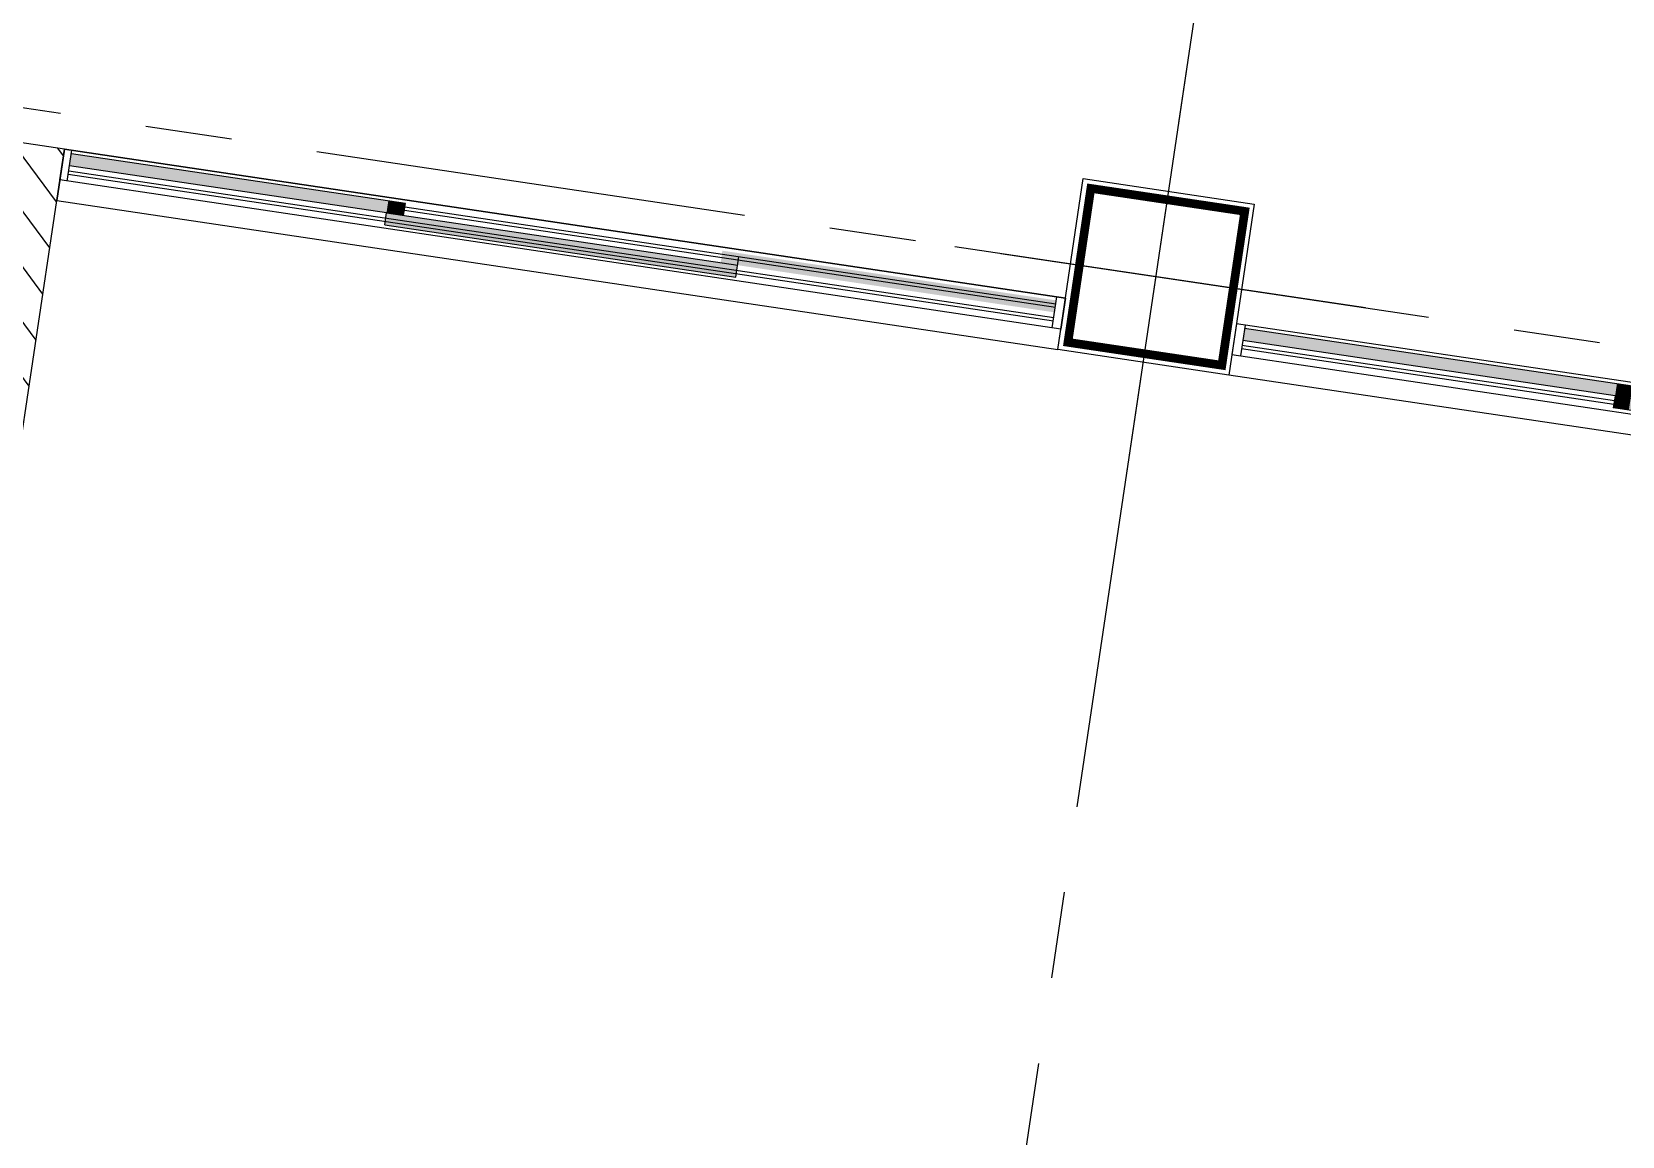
# Model space of a CAD drawing. Header units: millimetres. Extents: x 338 to 506, y 179 to 335.
# Drawn here: x 410.576 to 415.175, y 264.934 to 268.128 of the extents above; entities that cross this region are included whole.
import ezdxf

# ---------------------------------------------------------------- set-up
doc = ezdxf.new("R2010")
doc.units = ezdxf.units.MM
doc.linetypes.add('CENTER', pattern=[2, 1.25, -0.25, 0.25, -0.25])
doc.linetypes.add('DASHED2', pattern=[0.375, 0.25, -0.125])
for name, color, linetype in [('COLUMNAS', 252, 'Continuous'), ('CUBIERTA', 254, 'Continuous'), ('EJES-COLUMNAS', 3, 'CENTER'), ('EJES_DE_COLUMNA', 255, 'DASHED2'), ('MUROS', 32, 'Continuous'), ('REJAS', 151, 'Continuous'), ('VENTANAS', 144, 'Continuous')]:
    doc.layers.add(name, color=color, linetype=linetype)

# ---------------------------------------------------------------- blocks, each defined once
blk = doc.blocks.new('*U127')
at = {"layer": 'REJAS', "color": 18, "linetype": 'Continuous', "extrusion": (0, 0, -1)}
for points in [[(-2929.0277, 1964.7903), (-2929.0627, 1963.7016), (-2929.0277, 1963.7016)], [(-2929.0277, 1964.7903), (-2929.0627, 1964.7903), (-2929.0627, 1963.7016)], [(-2928.9927, 1963.7016), (-2929.0277, 1963.6561), (-2928.9927, 1963.6561)], [(-2928.9927, 1963.7016), (-2929.0277, 1963.7016), (-2929.0277, 1963.6561)], [(-2929.0277, 1963.7016), (-2929.0627, 1963.6561), (-2929.0277, 1963.6561)], [(-2929.0277, 1963.7016), (-2929.0627, 1963.7016), (-2929.0627, 1963.6561)], [(-2928.9927, 1963.6561), (-2929.0277, 1962.5628), (-2928.9927, 1962.5628)], [(-2928.9927, 1963.6561), (-2929.0277, 1963.6561), (-2929.0277, 1962.5628)]]:
    blk.add_solid(points, dxfattribs=at)
blk = doc.blocks.new('*U132')
at = {"layer": 'REJAS', "color": 18, "linetype": 'Continuous', "extrusion": (0, 0, -1)}
for points in [[(-2928.9927, 1967.2937), (-2929.0277, 1966.2669), (-2928.9927, 1966.2669)], [(-2928.9927, 1967.2937), (-2929.0277, 1967.2937), (-2929.0277, 1966.2669)]]:
    blk.add_solid(points, dxfattribs=at)
blk = doc.blocks.new('*U133')
at = {"layer": 'REJAS', "color": 18, "linetype": 'Continuous', "extrusion": (0, 0, -1)}
for points in [[(-2929.0277, 1968.2203), (-2929.0627, 1967.2937), (-2929.0277, 1967.2937)], [(-2929.0277, 1968.2203), (-2929.0627, 1968.2203), (-2929.0627, 1967.2937)], [(-2929.0277, 1967.2937), (-2929.0627, 1967.2437), (-2929.0277, 1967.2437)], [(-2929.0277, 1967.2937), (-2929.0627, 1967.2937), (-2929.0627, 1967.2437)]]:
    blk.add_solid(points, dxfattribs=at)
blk = doc.blocks.new('*U134')
at = {"layer": 'REJAS', "color": 18, "linetype": 'Continuous', "extrusion": (0, 0, -1)}
for points in [[(-2929.0277, 1966.3169), (-2929.0627, 1965.3403), (-2929.0277, 1965.3403)], [(-2929.0277, 1966.3169), (-2929.0627, 1966.3169), (-2929.0627, 1965.3403)]]:
    blk.add_solid(points, dxfattribs=at)
blk = doc.blocks.new('*X145')
at = {"color": 0}
for p, q in [((2928.0727, 1970.225), (2928.2431, 1970.3953)), ((2928.0727, 1970.3597), (2928.1084, 1970.3953)), ((2928.2278, 1970.2453), (2928.3778, 1970.3953)), ((2928.3625, 1970.2453), (2928.5125, 1970.3953)), ((2928.4972, 1970.2453), (2928.6472, 1970.3953)), ((2928.6319, 1970.2453), (2928.7819, 1970.3953)), ((2928.7666, 1970.2453), (2928.9166, 1970.3953)), ((2928.9013, 1970.2453), (2928.9227, 1970.2667)), ((2928.1269, 1970.1445), (2928.2227, 1970.2403)), ((2928.0727, 1970.0903), (2928.1269, 1970.1445)), ((2928.0727, 1969.9556), (2928.2228, 1970.1057)), ((2928.0727, 1969.8209), (2928.2229, 1969.9711)), ((2928.9227, 1969.8626), (2928.9554, 1969.8953)), ((2928.9227, 1969.7279), (2929.0727, 1969.8779)), ((2928.0727, 1969.6861), (2928.223, 1969.8365)), ((2928.9227, 1969.5932), (2929.0727, 1969.7432)), ((2928.0727, 1969.5514), (2928.2231, 1969.7019)), ((2928.9227, 1969.4585), (2929.0727, 1969.6085)), ((2928.0727, 1969.4167), (2928.2232, 1969.5673)), ((2928.9227, 1969.3238), (2929.0727, 1969.4738)), ((2928.0727, 1969.282), (2928.2233, 1969.4327)), ((2928.9227, 1969.1891), (2929.0727, 1969.3391)), ((2928.0727, 1969.1473), (2928.2234, 1969.2981)), ((2928.9227, 1969.0544), (2929.0727, 1969.2044)), ((2928.0727, 1969.0126), (2928.2235, 1969.1635)), ((2928.9227, 1968.9197), (2929.0727, 1969.0697)), ((2928.0727, 1968.8779), (2928.2236, 1969.0289)), ((2928.9227, 1968.785), (2929.0727, 1968.935)), ((2928.0727, 1968.7432), (2928.2238, 1968.8943)), ((2928.9227, 1968.6503), (2929.0727, 1968.8003)), ((2928.0727, 1968.6085), (2928.2239, 1968.7597)), ((2928.9227, 1968.5156), (2929.0727, 1968.6656)), ((2928.0727, 1968.4738), (2928.224, 1968.6251)), ((2928.7839, 1968.242), (2929.0727, 1968.5309)), ((2928.0727, 1968.3391), (2928.2241, 1968.4905)), ((2928.1103, 1968.242), (2928.2603, 1968.392)), ((2928.245, 1968.242), (2928.395, 1968.392)), ((2928.3797, 1968.242), (2928.5297, 1968.392)), ((2928.5145, 1968.242), (2928.6645, 1968.392)), ((2928.6492, 1968.242), (2928.7992, 1968.392)), ((2928.9186, 1968.242), (2929.0727, 1968.3962)), ((2929.0533, 1968.242), (2929.0727, 1968.2615))]:
    blk.add_line(p, q, dxfattribs=at)
blk = doc.blocks.new('LATERAL_IZQUIERDA')
at = {"layer": 'MUROS'}
for points in [[(2928.9227, 1970.3953), (2928.0727, 1970.3953), (2928.0727, 1968.392), (2928.0727, 1968.392), (2928.0727, 1968.242), (2928.9227, 1968.242), (2928.9227, 1968.242), (2929.0727, 1968.242), (2929.0727, 1969.8953), (2928.9227, 1969.8953), (2928.9227, 1968.392), (2928.8227, 1968.392), (2928.2241, 1968.392), (2928.2227, 1970.2453), (2928.9227, 1970.2453)], [(2928.9227, 1965.3153), (2929.0727, 1965.3153), (2929.0727, 1968.242), (2928.9227, 1968.242), (2928.9227, 1965.3153)]]:
    blk.add_lwpolyline(points, dxfattribs=at)
at = {"layer": 'REJAS', "color": 18}
for p, q in [((2928.9827, 1965.3153), (2928.9827, 1968.242)), ((2928.9827, 1968.242), (2929.0727, 1968.242)), ((2928.9827, 1968.2203), (2929.0727, 1968.2203)), ((2929.0027, 1968.2203), (2929.0027, 1965.3403)), ((2929.0127, 1968.2203), (2929.0127, 1965.3403)), ((2929.0277, 1967.2937), (2929.0277, 1968.2203)), ((2929.0627, 1967.2437), (2929.0627, 1968.2203)), ((2929.0727, 1968.242), (2929.0727, 1965.3153)), ((2928.9927, 1967.2937), (2929.0277, 1967.2937)), ((2928.9927, 1967.2937), (2928.9927, 1966.2669)), ((2929.0277, 1967.2937), (2929.0277, 1966.2669)), ((2929.0277, 1967.2437), (2929.0627, 1967.2437)), ((2929.0427, 1967.2437), (2929.0427, 1965.3403)), ((2929.0527, 1967.2437), (2929.0527, 1965.3403)), ((2928.9927, 1966.2669), (2929.0527, 1966.2669)), ((2928.9827, 1965.3403), (2929.0727, 1965.3403)), ((2929.0727, 1965.3153), (2928.9827, 1965.3153)), ((2929.0727, 1964.8153), (2928.9827, 1964.8153)), ((2928.9827, 1964.8153), (2928.9827, 1960.2353)), ((2929.0727, 1964.7903), (2928.9827, 1964.7903)), ((2929.0027, 1963.7016), (2929.0027, 1964.7903)), ((2929.0127, 1963.7016), (2929.0127, 1964.7903)), ((2929.0277, 1963.7016), (2929.0277, 1964.7903)), ((2929.0627, 1963.6561), (2929.0627, 1964.7903)), ((2929.0727, 1960.2353), (2929.0727, 1964.8153)), ((2929.0277, 1963.7016), (2928.9927, 1963.7016)), ((2928.9927, 1962.5628), (2928.9927, 1963.7016)), ((2929.0277, 1962.5628), (2929.0277, 1963.7016))]:
    blk.add_line(p, q, dxfattribs=at)
at = {"layer": 'REJAS', "color": 30}
blk.add_line((2928.9227, 1960.2353), (2928.9227, 1964.8153), dxfattribs=at)
at = {"layer": 'MUROS', "linetype": 'Continuous'}
blk.add_blockref('*X145', (0, 0), dxfattribs=at)
at = {"layer": 'REJAS', "color": 18, "linetype": 'Continuous'}
for name in ['*U133', '*U132', '*U134', '*U127']:
    blk.add_blockref(name, (0, 0), dxfattribs=at)
blk = doc.blocks.new('COLUMNAS_V3_B9')
at = {"layer": 'COLUMNAS', "color": 6}
blk.add_lwpolyline([(3057.1861, 1954.7315), (3057.6861, 1954.7315), (3057.6861, 1954.2315), (3057.1861, 1954.2315), (3057.1861, 1954.7315)], dxfattribs=at)
at = {"layer": 'COLUMNAS', "color": 6, "const_width": 0.025}
blk.add_lwpolyline([(3057.6611, 1954.2556), (3057.2111, 1954.2556), (3057.2111, 1954.7057), (3057.6611, 1954.7057)], close=True, dxfattribs=at)
blk = doc.blocks.new('EJES_ESTRUCTURALES')
at = {"layer": 'EJES_DE_COLUMNA', "color": 9, "linetype": 'CENTER'}
for p, q in [((719.02721, 131.2663), (719.02721, 199.7363)), ((661.47768, 180.06297), (759.37077, 180.06297))]:
    blk.add_line(p, q, dxfattribs=at)
blk = doc.blocks.new('COLUMNAS')
at = {"layer": 'COLUMNAS', "color": 6}
blk.add_lwpolyline([(-576.9526, 204.146), (-577.4526, 204.146), (-577.4526, 203.646), (-576.9526, 203.646), (-576.9526, 204.146)], dxfattribs=at)
at = {"layer": 'COLUMNAS', "color": 6, "const_width": 0.025}
blk.add_lwpolyline([(-577.4276, 203.6701), (-576.9776, 203.6701), (-576.9776, 204.1201), (-577.4276, 204.1201)], close=True, dxfattribs=at)
at = {"layer": 'EJES-COLUMNAS'}
for p, q in [((-577.2026, 203.2838), (-577.2026, 204.4838)), ((-577.2026, 203.2838), (-577.2026, 204.4838)), ((-576.6026, 203.896), (-577.8026, 203.896))]:
    blk.add_line(p, q, dxfattribs=at)
blk = doc.blocks.new('A$C7152A42C')
at = {"color": 18}
blk.add_blockref('COLUMNAS_V3_B9', (-2969.6298, -1869.70381), dxfattribs=at)
at = {"layer": 'CUBIERTA', "xscale": -1}
blk.add_blockref('COLUMNAS', (-489.39632, -119.11823), dxfattribs=at)
at = {"layer": 'EJES_DE_COLUMNA'}
blk.add_blockref('EJES_ESTRUCTURALES', (-631.22088, -95.28525), dxfattribs=at)
at = {"layer": 'VENTANAS', "color": 4}
blk.add_blockref('LATERAL_IZQUIERDA', (-2841.36643, -1880.28762), dxfattribs=at)

msp = doc.modelspace()

# ---------------------------------------------------------------- block references
at = {"layer": 'MUROS', "color": 32, "rotation": 81.53046525965426}
msp.add_blockref('A$C7152A42C', (484.7482, 168.0844), dxfattribs=at)

doc.saveas('drawing.dxf')
